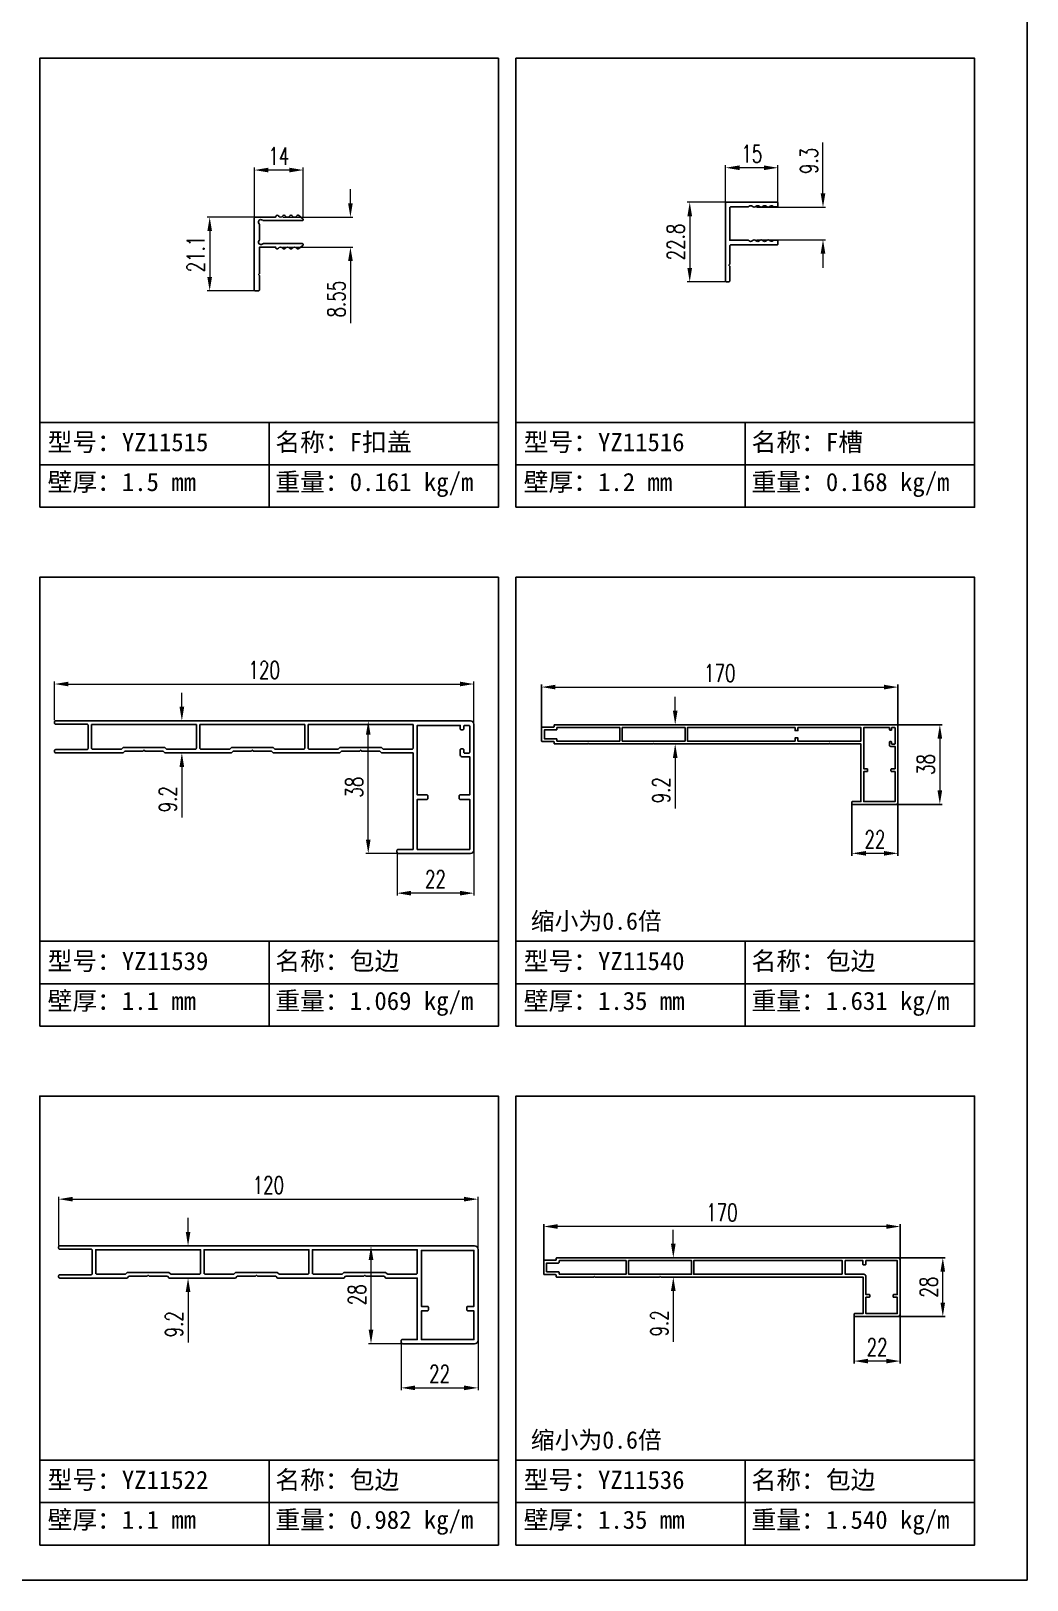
# Model space of a CAD drawing. Header units: millimetres. Extents: x 4423 to 13326, y -1516 to 5738.
# Drawn here: x 9779.3 to 10064.3, y 4833.2 to 5276.5 of the extents above; entities that cross this region are included whole.
import ezdxf

# ---------------------------------------------------------------- set-up
doc = ezdxf.new("R2010")
doc.units = ezdxf.units.MM
doc.header["$LTSCALE"] = 0.5
doc.layers.add('铝型材', color=1, linetype='Continuous')
doc.styles.get("Standard").update_dxf_attribs({"font": 'swissc.ttf', "height": 3})
doc.styles.add('汇总标注', font='romand.shx', dxfattribs={"width": 0.7, "height": 5})
doc.dimstyles.new('0.6汇总比例', dxfattribs={"dimscale": 0, "dimtxt": 5, "dimasz": 4, "dimexe": 0.7, "dimexo": 0, "dimgap": 1.5, "dimtad": 1, "dimlfac": 1.666667, "dimzin": 9, "dimdsep": 46, "dimtxsty": '汇总标注', "dimcen": 0, "dimclrd": 210, "dimclre": 210, "dimclrt": 151, "dimadec": 0, "dimazin": 2, "dimtfac": 1, "dimtofl": 0, "dimtmove": 0, "dimatfit": 3, "dimfxl": 0, "dimtolj": 1, "dimlwd": 13, "dimlwe": 25, "dimarcsym": 0})
doc.dimstyles.new('1汇总比例', dxfattribs={"dimscale": 0, "dimtxt": 5, "dimasz": 4, "dimexe": 0.7, "dimexo": 0.625, "dimgap": 1.5, "dimtad": 1, "dimzin": 9, "dimdsep": 46, "dimtxsty": '汇总标注', "dimcen": 0, "dimclrd": 3, "dimclre": 3, "dimclrt": 2, "dimadec": 1, "dimazin": 2, "dimtfac": 1, "dimtofl": 0, "dimtmove": 0, "dimatfit": 3, "dimfxl": 0, "dimtolj": 1, "dimlwd": 13, "dimlwe": 13, "dimarcsym": 0})

# ---------------------------------------------------------------- blocks, each defined once
blk = doc.blocks.new('*D138')
at = {"layer": 'Defpoints', "color": 0, "lineweight": 30, "ltscale": 0.4, "transparency": 16777216}
for p in [(9850.71, 5223.25), (9850.71, 5214.7), (9870.7, 5214.7)]:
    blk.add_point(p, dxfattribs=at)
at = {"layer": '铝型材', "color": 3, "lineweight": 13, "ltscale": 0.4, "transparency": 16777216}
for p, q in [((9870.7, 5227.25), (9870.7, 5231.25)), ((9851.33, 5223.25), (9871.4, 5223.25)), ((9851.33, 5214.7), (9871.4, 5214.7)), ((9870.7, 5210.7), (9870.7, 5192.87))]:
    blk.add_line(p, q, dxfattribs=at)
at = {"layer": '铝型材', "color": 3, "lineweight": 30, "ltscale": 0.4, "transparency": 16777216}
for points in [[(9870.04, 5227.25), (9871.37, 5227.25), (9870.7, 5223.25)], [(9870.04, 5210.7), (9871.37, 5210.7), (9870.7, 5214.7)]]:
    blk.add_solid(points, dxfattribs=at)
at = {"layer": '铝型材', "color": 2, "ltscale": 0.4, "transparency": 16777216, "insert": (9866.7, 5199.79), "char_height": 5, "attachment_point": 5, "rotation": 90, "style": '汇总标注'}
blk.add_mtext('\\A1;8.55', dxfattribs=at)
blk = doc.blocks.new('*D139')
at = {"layer": 'Defpoints', "color": 0, "lineweight": 30, "ltscale": 0.4, "transparency": 16777216}
for p in [(9843.21, 5236.73), (9857.21, 5222.55), (9843.21, 5221.26)]:
    blk.add_point(p, dxfattribs=at)
at = {"layer": '铝型材', "color": 3, "lineweight": 13, "ltscale": 0.4, "transparency": 16777216}
for p, q in [((9843.21, 5221.88), (9843.21, 5237.43)), ((9853.21, 5236.73), (9847.21, 5236.73)), ((9857.21, 5223.18), (9857.21, 5237.43))]:
    blk.add_line(p, q, dxfattribs=at)
at = {"layer": '铝型材', "color": 3, "lineweight": 30, "ltscale": 0.4, "transparency": 16777216}
for points in [[(9847.21, 5237.4), (9847.21, 5236.06), (9843.21, 5236.73)], [(9853.21, 5237.4), (9853.21, 5236.06), (9857.21, 5236.73)]]:
    blk.add_solid(points, dxfattribs=at)
at = {"layer": '铝型材', "color": 2, "ltscale": 0.4, "transparency": 16777216, "insert": (9850.21, 5240.73), "char_height": 5, "attachment_point": 5, "style": '汇总标注'}
blk.add_mtext('\\A1;14', dxfattribs=at)
blk = doc.blocks.new('*D140')
at = {"layer": 'Defpoints', "color": 0, "lineweight": 30, "ltscale": 0.4, "transparency": 16777216}
for p in [(9844.31, 5223.25), (9830.43, 5202.15), (9843.96, 5202.15)]:
    blk.add_point(p, dxfattribs=at)
at = {"layer": '铝型材', "color": 3, "lineweight": 13, "ltscale": 0.4, "transparency": 16777216}
for p, q in [((9843.69, 5223.25), (9829.73, 5223.25)), ((9830.43, 5219.25), (9830.43, 5206.15)), ((9843.33, 5202.15), (9829.73, 5202.15))]:
    blk.add_line(p, q, dxfattribs=at)
at = {"layer": '铝型材', "color": 3, "lineweight": 30, "ltscale": 0.4, "transparency": 16777216}
for points in [[(9829.76, 5219.25), (9831.1, 5219.25), (9830.43, 5223.25)], [(9829.76, 5206.15), (9831.1, 5206.15), (9830.43, 5202.15)]]:
    blk.add_solid(points, dxfattribs=at)
at = {"layer": '铝型材', "color": 2, "ltscale": 0.4, "transparency": 16777216, "insert": (9826.43, 5212.7), "char_height": 5, "attachment_point": 5, "rotation": 90, "style": '汇总标注'}
blk.add_mtext('\\A1;21.1', dxfattribs=at)
blk = doc.blocks.new('*D141')
at = {"layer": 'Defpoints', "color": 0, "lineweight": 30, "ltscale": 0.4, "transparency": 16777216}
for p in [(9986.23, 5226.08), (10005.92, 5226.08), (9986.23, 5216.78)]:
    blk.add_point(p, dxfattribs=at)
at = {"layer": '铝型材', "color": 3, "lineweight": 13, "ltscale": 0.4, "transparency": 16777216}
for p, q in [((10005.92, 5230.08), (10005.92, 5244.58)), ((9986.86, 5226.08), (10006.62, 5226.08)), ((9986.86, 5216.78), (10006.62, 5216.78)), ((10005.92, 5212.78), (10005.92, 5208.78))]:
    blk.add_line(p, q, dxfattribs=at)
at = {"layer": '铝型材', "color": 3, "lineweight": 30, "ltscale": 0.4, "transparency": 16777216}
for points in [[(10005.25, 5230.08), (10006.59, 5230.08), (10005.92, 5226.08)], [(10005.25, 5212.78), (10006.59, 5212.78), (10005.92, 5216.78)]]:
    blk.add_solid(points, dxfattribs=at)
at = {"layer": '铝型材', "color": 2, "ltscale": 0.4, "transparency": 16777216, "insert": (10001.92, 5239.33), "char_height": 5, "attachment_point": 5, "rotation": 90, "style": '汇总标注'}
blk.add_mtext('\\A1;9.3', dxfattribs=at)
blk = doc.blocks.new('*D142')
at = {"layer": 'Defpoints', "color": 0, "lineweight": 30, "ltscale": 0.4, "transparency": 16777216}
for p in [(9978.04, 5237.39), (9993.04, 5226.88), (9978.04, 5224.95)]:
    blk.add_point(p, dxfattribs=at)
at = {"layer": '铝型材', "color": 3, "lineweight": 13, "ltscale": 0.4, "transparency": 16777216}
for p, q in [((9978.04, 5225.57), (9978.04, 5238.09)), ((9989.04, 5237.39), (9982.04, 5237.39)), ((9993.04, 5227.51), (9993.04, 5238.09))]:
    blk.add_line(p, q, dxfattribs=at)
at = {"layer": '铝型材', "color": 3, "lineweight": 30, "ltscale": 0.4, "transparency": 16777216}
for points in [[(9982.04, 5238.06), (9982.04, 5236.72), (9978.04, 5237.39)], [(9989.04, 5238.06), (9989.04, 5236.72), (9993.04, 5237.39)]]:
    blk.add_solid(points, dxfattribs=at)
at = {"layer": '铝型材', "color": 2, "ltscale": 0.4, "transparency": 16777216, "insert": (9985.54, 5241.39), "char_height": 5, "attachment_point": 5, "style": '汇总标注'}
blk.add_mtext('\\A1;15', dxfattribs=at)
blk = doc.blocks.new('*D143')
at = {"layer": 'Defpoints', "color": 0, "lineweight": 30, "ltscale": 0.4, "transparency": 16777216}
for p in [(9980.1, 5227.53), (9967.79, 5204.73), (9978.64, 5204.73)]:
    blk.add_point(p, dxfattribs=at)
at = {"layer": '铝型材', "color": 3, "lineweight": 13, "ltscale": 0.4, "transparency": 16777216}
for p, q in [((9979.47, 5227.53), (9967.09, 5227.53)), ((9967.79, 5223.53), (9967.79, 5208.73)), ((9978.02, 5204.73), (9967.09, 5204.73))]:
    blk.add_line(p, q, dxfattribs=at)
at = {"layer": '铝型材', "color": 3, "lineweight": 30, "ltscale": 0.4, "transparency": 16777216}
for points in [[(9967.12, 5223.53), (9968.46, 5223.53), (9967.79, 5227.53)], [(9967.12, 5208.73), (9968.46, 5208.73), (9967.79, 5204.73)]]:
    blk.add_solid(points, dxfattribs=at)
at = {"layer": '铝型材', "color": 2, "ltscale": 0.4, "transparency": 16777216, "insert": (9963.79, 5216.13), "char_height": 5, "attachment_point": 5, "rotation": 90, "style": '汇总标注'}
blk.add_mtext('\\A1;22.8', dxfattribs=at)
blk = doc.blocks.new('*D148')
at = {"layer": 'Defpoints', "color": 0, "lineweight": 30, "ltscale": 0.4, "transparency": 16777216}
for p in [(9906.03, 5089.64), (9786.03, 5078.63), (9906.03, 5075.45)]:
    blk.add_point(p, dxfattribs=at)
at = {"layer": '铝型材', "color": 3, "lineweight": 13, "ltscale": 0.4, "transparency": 16777216}
for p, q in [((9786.03, 5079.26), (9786.03, 5090.34)), ((9790.03, 5089.64), (9902.03, 5089.64)), ((9906.03, 5076.07), (9906.03, 5090.34))]:
    blk.add_line(p, q, dxfattribs=at)
at = {"layer": '铝型材', "color": 3, "lineweight": 30, "ltscale": 0.4, "transparency": 16777216}
for points in [[(9790.03, 5090.31), (9790.03, 5088.97), (9786.03, 5089.64)], [(9902.03, 5090.31), (9902.03, 5088.97), (9906.03, 5089.64)]]:
    blk.add_solid(points, dxfattribs=at)
at = {"layer": '铝型材', "color": 2, "ltscale": 0.4, "transparency": 16777216, "insert": (9846.03, 5093.64), "char_height": 5, "attachment_point": 5, "style": '汇总标注'}
blk.add_mtext('\\A1;120', dxfattribs=at)
blk = doc.blocks.new('*D149')
at = {"layer": 'Defpoints', "color": 0, "lineweight": 30, "ltscale": 0.4, "transparency": 16777216}
for p in [(9906.03, 5046.89), (9884.03, 5041.81), (9884.03, 5029.78)]:
    blk.add_point(p, dxfattribs=at)
at = {"layer": '铝型材', "color": 3, "lineweight": 13, "ltscale": 0.4, "transparency": 16777216}
for p, q in [((9906.03, 5046.27), (9906.03, 5029.08)), ((9884.03, 5041.18), (9884.03, 5029.08)), ((9902.03, 5029.78), (9888.03, 5029.78))]:
    blk.add_line(p, q, dxfattribs=at)
at = {"layer": '铝型材', "color": 3, "lineweight": 30, "ltscale": 0.4, "transparency": 16777216}
for points in [[(9888.03, 5030.45), (9888.03, 5029.11), (9884.03, 5029.78)], [(9902.03, 5030.45), (9902.03, 5029.11), (9906.03, 5029.78)]]:
    blk.add_solid(points, dxfattribs=at)
at = {"layer": '铝型材', "color": 2, "ltscale": 0.4, "transparency": 16777216, "insert": (9895.03, 5033.78), "char_height": 5, "attachment_point": 5, "style": '汇总标注'}
blk.add_mtext('\\A1;22', dxfattribs=at)
blk = doc.blocks.new('*D150')
at = {"layer": 'Defpoints', "color": 0, "lineweight": 30, "ltscale": 0.4, "transparency": 16777216}
for p in [(9875.8, 5079.11), (9877.66, 5079.11), (9886.02, 5041.11)]:
    blk.add_point(p, dxfattribs=at)
at = {"layer": '铝型材', "color": 3, "lineweight": 13, "ltscale": 0.4, "transparency": 16777216}
for p, q in [((9877.04, 5079.11), (9875.1, 5079.11)), ((9875.8, 5045.11), (9875.8, 5075.11)), ((9885.39, 5041.11), (9875.1, 5041.11))]:
    blk.add_line(p, q, dxfattribs=at)
at = {"layer": '铝型材', "color": 3, "lineweight": 30, "ltscale": 0.4, "transparency": 16777216}
for points in [[(9875.14, 5075.11), (9876.47, 5075.11), (9875.8, 5079.11)], [(9875.14, 5045.11), (9876.47, 5045.11), (9875.8, 5041.11)]]:
    blk.add_solid(points, dxfattribs=at)
at = {"layer": '铝型材', "color": 2, "ltscale": 0.4, "transparency": 16777216, "insert": (9871.8, 5060.11), "char_height": 5, "attachment_point": 5, "rotation": 90, "style": '汇总标注'}
blk.add_mtext('\\A1;38', dxfattribs=at)
blk = doc.blocks.new('*D151')
at = {"layer": 'Defpoints', "color": 0, "lineweight": 30, "ltscale": 0.4, "transparency": 16777216}
for p in [(9825.3, 5079.11), (9822.47, 5069.91), (9824.85, 5069.91)]:
    blk.add_point(p, dxfattribs=at)
at = {"layer": '铝型材', "color": 3, "lineweight": 13, "ltscale": 0.4, "transparency": 16777216}
for p, q in [((9822.47, 5083.11), (9822.47, 5087.11)), ((9824.68, 5079.11), (9821.77, 5079.11)), ((9824.22, 5069.91), (9821.77, 5069.91)), ((9822.47, 5065.91), (9822.47, 5051.41))]:
    blk.add_line(p, q, dxfattribs=at)
at = {"layer": '铝型材', "color": 3, "lineweight": 30, "ltscale": 0.4, "transparency": 16777216}
for points in [[(9821.8, 5083.11), (9823.13, 5083.11), (9822.47, 5079.11)], [(9821.8, 5065.91), (9823.13, 5065.91), (9822.47, 5069.91)]]:
    blk.add_solid(points, dxfattribs=at)
at = {"layer": '铝型材', "color": 2, "ltscale": 0.4, "transparency": 16777216, "insert": (9818.47, 5056.66), "char_height": 5, "attachment_point": 5, "rotation": 90, "style": '汇总标注'}
blk.add_mtext('\\A1;9.2', dxfattribs=at)
blk = doc.blocks.new('*D152')
at = {"layer": 'Defpoints', "color": 0, "lineweight": 30, "ltscale": 0.4, "transparency": 16777216}
for p in [(9965.77, 5078), (9963.63, 5072.48), (9965.77, 5072.48)]:
    blk.add_point(p, dxfattribs=at)
at = {"layer": '铝型材', "color": 210, "lineweight": 13, "ltscale": 0.4, "transparency": 16777216}
for p, q in [((9963.63, 5082), (9963.63, 5086)), ((9963.63, 5068.48), (9963.63, 5053.98))]:
    blk.add_line(p, q, dxfattribs=at)
at = {"layer": '铝型材', "color": 210, "lineweight": 25, "ltscale": 0.4, "transparency": 16777216}
for p, q in [((9965.77, 5078), (9962.93, 5078)), ((9965.77, 5072.48), (9962.93, 5072.48))]:
    blk.add_line(p, q, dxfattribs=at)
at = {"layer": '铝型材', "color": 210, "lineweight": 30, "ltscale": 0.4, "transparency": 16777216}
for points in [[(9962.97, 5082), (9964.3, 5082), (9963.63, 5078)], [(9962.97, 5068.48), (9964.3, 5068.48), (9963.63, 5072.48)]]:
    blk.add_solid(points, dxfattribs=at)
at = {"layer": '铝型材', "color": 151, "ltscale": 0.4, "transparency": 16777216, "insert": (9959.63, 5059.23), "char_height": 5, "attachment_point": 5, "rotation": 90, "style": '汇总标注'}
blk.add_mtext('\\A1;9.2', dxfattribs=at)
blk = doc.blocks.new('*D153')
at = {"layer": 'Defpoints', "color": 0, "lineweight": 30, "ltscale": 0.4, "transparency": 16777216}
for p in [(10027.38, 5088.76), (9925.38, 5075.24), (10027.38, 5075.24)]:
    blk.add_point(p, dxfattribs=at)
at = {"layer": '铝型材', "color": 210, "lineweight": 25, "ltscale": 0.4, "transparency": 16777216}
for p, q in [((9925.38, 5075.24), (9925.38, 5089.46)), ((10027.38, 5075.24), (10027.38, 5089.46))]:
    blk.add_line(p, q, dxfattribs=at)
at = {"layer": '铝型材', "color": 210, "lineweight": 13, "ltscale": 0.4, "transparency": 16777216}
blk.add_line((9929.38, 5088.76), (10023.38, 5088.76), dxfattribs=at)
at = {"layer": '铝型材', "color": 210, "lineweight": 30, "ltscale": 0.4, "transparency": 16777216}
for points in [[(9929.38, 5089.43), (9929.38, 5088.09), (9925.38, 5088.76)], [(10023.38, 5089.43), (10023.38, 5088.09), (10027.38, 5088.76)]]:
    blk.add_solid(points, dxfattribs=at)
at = {"layer": '铝型材', "color": 151, "ltscale": 0.4, "transparency": 16777216, "insert": (9976.38, 5092.76), "char_height": 5, "attachment_point": 5, "style": '汇总标注'}
blk.add_mtext('\\A1;170', dxfattribs=at)
blk = doc.blocks.new('*D154')
at = {"layer": 'Defpoints', "color": 0, "lineweight": 30, "ltscale": 0.4, "transparency": 16777216}
for p in [(10024.17, 5078), (10024.17, 5055.2), (10039.35, 5055.2)]:
    blk.add_point(p, dxfattribs=at)
at = {"layer": '铝型材', "color": 210, "lineweight": 25, "ltscale": 0.4, "transparency": 16777216}
for p, q in [((10024.17, 5078), (10040.05, 5078)), ((10024.17, 5055.2), (10040.05, 5055.2))]:
    blk.add_line(p, q, dxfattribs=at)
at = {"layer": '铝型材', "color": 210, "lineweight": 13, "ltscale": 0.4, "transparency": 16777216}
blk.add_line((10039.35, 5074), (10039.35, 5059.2), dxfattribs=at)
at = {"layer": '铝型材', "color": 210, "lineweight": 30, "ltscale": 0.4, "transparency": 16777216}
for points in [[(10038.69, 5074), (10040.02, 5074), (10039.35, 5078)], [(10038.69, 5059.2), (10040.02, 5059.2), (10039.35, 5055.2)]]:
    blk.add_solid(points, dxfattribs=at)
at = {"layer": '铝型材', "color": 151, "ltscale": 0.4, "transparency": 16777216, "insert": (10035.35, 5066.6), "char_height": 5, "attachment_point": 5, "rotation": 90, "style": '汇总标注'}
blk.add_mtext('\\A1;38', dxfattribs=at)
blk = doc.blocks.new('*D155')
at = {"layer": 'Defpoints', "color": 0, "lineweight": 30, "ltscale": 0.4, "transparency": 16777216}
for p in [(10027.38, 5058.73), (10014.18, 5055.67), (10014.18, 5041.18)]:
    blk.add_point(p, dxfattribs=at)
at = {"layer": '铝型材', "color": 210, "lineweight": 25, "ltscale": 0.4, "transparency": 16777216}
for p, q in [((10027.38, 5058.73), (10027.38, 5040.48)), ((10014.18, 5055.67), (10014.18, 5040.48))]:
    blk.add_line(p, q, dxfattribs=at)
at = {"layer": '铝型材', "color": 210, "lineweight": 13, "ltscale": 0.4, "transparency": 16777216}
blk.add_line((10023.38, 5041.18), (10018.18, 5041.18), dxfattribs=at)
at = {"layer": '铝型材', "color": 210, "lineweight": 30, "ltscale": 0.4, "transparency": 16777216}
for points in [[(10018.18, 5041.85), (10018.18, 5040.52), (10014.18, 5041.18)], [(10023.38, 5041.85), (10023.38, 5040.52), (10027.38, 5041.18)]]:
    blk.add_solid(points, dxfattribs=at)
at = {"layer": '铝型材', "color": 151, "ltscale": 0.4, "transparency": 16777216, "insert": (10020.78, 5045.18), "char_height": 5, "attachment_point": 5, "style": '汇总标注'}
blk.add_mtext('\\A1;22', dxfattribs=at)
blk = doc.blocks.new('*D163')
at = {"layer": 'Defpoints', "color": 0, "lineweight": 30, "ltscale": 0.4, "transparency": 16777216}
for p in [(9907.22, 4905.24), (9885.22, 4901.53), (9907.22, 4888.2)]:
    blk.add_point(p, dxfattribs=at)
at = {"layer": '铝型材', "color": 3, "lineweight": 13, "ltscale": 0.4, "transparency": 16777216}
for p, q in [((9907.22, 4904.62), (9907.22, 4887.5)), ((9885.22, 4900.91), (9885.22, 4887.5)), ((9889.22, 4888.2), (9903.22, 4888.2))]:
    blk.add_line(p, q, dxfattribs=at)
at = {"layer": '铝型材', "color": 3, "lineweight": 30, "ltscale": 0.4, "transparency": 16777216}
for points in [[(9889.22, 4888.87), (9889.22, 4887.53), (9885.22, 4888.2)], [(9903.22, 4888.87), (9903.22, 4887.53), (9907.22, 4888.2)]]:
    blk.add_solid(points, dxfattribs=at)
at = {"layer": '铝型材', "color": 2, "ltscale": 0.4, "transparency": 16777216, "insert": (9896.22, 4892.2), "char_height": 5, "attachment_point": 5, "style": '汇总标注'}
blk.add_mtext('\\A1;22', dxfattribs=at)
blk = doc.blocks.new('*D164')
at = {"layer": 'Defpoints', "color": 0, "lineweight": 30, "ltscale": 0.4, "transparency": 16777216}
for p in [(9876.59, 4928.84), (9879.61, 4928.84), (9887.82, 4900.84)]:
    blk.add_point(p, dxfattribs=at)
at = {"layer": '铝型材', "color": 3, "lineweight": 13, "ltscale": 0.4, "transparency": 16777216}
for p, q in [((9878.98, 4928.84), (9875.89, 4928.84)), ((9876.59, 4904.84), (9876.59, 4924.84)), ((9887.19, 4900.84), (9875.89, 4900.84))]:
    blk.add_line(p, q, dxfattribs=at)
at = {"layer": '铝型材', "color": 3, "lineweight": 30, "ltscale": 0.4, "transparency": 16777216}
for points in [[(9875.93, 4924.84), (9877.26, 4924.84), (9876.59, 4928.84)], [(9875.93, 4904.84), (9877.26, 4904.84), (9876.59, 4900.84)]]:
    blk.add_solid(points, dxfattribs=at)
at = {"layer": '铝型材', "color": 2, "ltscale": 0.4, "transparency": 16777216, "insert": (9872.59, 4914.84), "char_height": 5, "attachment_point": 5, "rotation": 90, "style": '汇总标注'}
blk.add_mtext('\\A1;28', dxfattribs=at)
blk = doc.blocks.new('*D165')
at = {"layer": 'Defpoints', "color": 0, "lineweight": 30, "ltscale": 0.4, "transparency": 16777216}
for p in [(9825.72, 4928.84), (9824.24, 4919.64), (9825.72, 4919.64)]:
    blk.add_point(p, dxfattribs=at)
at = {"layer": '铝型材', "color": 3, "lineweight": 13, "ltscale": 0.4, "transparency": 16777216}
for p, q in [((9824.24, 4932.84), (9824.24, 4936.84)), ((9825.1, 4928.84), (9823.54, 4928.84)), ((9825.1, 4919.64), (9823.54, 4919.64)), ((9824.24, 4915.64), (9824.24, 4901.14))]:
    blk.add_line(p, q, dxfattribs=at)
at = {"layer": '铝型材', "color": 3, "lineweight": 30, "ltscale": 0.4, "transparency": 16777216}
for points in [[(9823.58, 4932.84), (9824.91, 4932.84), (9824.24, 4928.84)], [(9823.58, 4915.64), (9824.91, 4915.64), (9824.24, 4919.64)]]:
    blk.add_solid(points, dxfattribs=at)
at = {"layer": '铝型材', "color": 2, "ltscale": 0.4, "transparency": 16777216, "insert": (9820.24, 4906.39), "char_height": 5, "attachment_point": 5, "rotation": 90, "style": '汇总标注'}
blk.add_mtext('\\A1;9.2', dxfattribs=at)
blk = doc.blocks.new('*D166')
at = {"layer": 'Defpoints', "color": 0, "lineweight": 30, "ltscale": 0.4, "transparency": 16777216}
for p in [(9907.22, 4942.21), (9787.22, 4928.36), (9907.22, 4926.06)]:
    blk.add_point(p, dxfattribs=at)
at = {"layer": '铝型材', "color": 3, "lineweight": 13, "ltscale": 0.4, "transparency": 16777216}
for p, q in [((9787.22, 4928.99), (9787.22, 4942.91)), ((9791.22, 4942.21), (9903.22, 4942.21)), ((9907.22, 4926.69), (9907.22, 4942.91))]:
    blk.add_line(p, q, dxfattribs=at)
at = {"layer": '铝型材', "color": 3, "lineweight": 30, "ltscale": 0.4, "transparency": 16777216}
for points in [[(9791.22, 4942.88), (9791.22, 4941.54), (9787.22, 4942.21)], [(9903.22, 4942.88), (9903.22, 4941.54), (9907.22, 4942.21)]]:
    blk.add_solid(points, dxfattribs=at)
at = {"layer": '铝型材', "color": 2, "ltscale": 0.4, "transparency": 16777216, "insert": (9847.22, 4946.21), "char_height": 5, "attachment_point": 5, "style": '汇总标注'}
blk.add_mtext('\\A1;120', dxfattribs=at)
blk = doc.blocks.new('*D167')
at = {"layer": 'Defpoints', "color": 0, "lineweight": 30, "ltscale": 0.4, "transparency": 16777216}
for p in [(10025.57, 4925.43), (10040.2, 4925.43), (10025.57, 4908.63)]:
    blk.add_point(p, dxfattribs=at)
at = {"layer": '铝型材', "color": 210, "lineweight": 25, "ltscale": 0.4, "transparency": 16777216}
for p, q in [((10025.57, 4925.43), (10040.9, 4925.43)), ((10025.57, 4908.63), (10040.9, 4908.63))]:
    blk.add_line(p, q, dxfattribs=at)
at = {"layer": '铝型材', "color": 210, "lineweight": 13, "ltscale": 0.4, "transparency": 16777216}
blk.add_line((10040.2, 4912.63), (10040.2, 4921.43), dxfattribs=at)
at = {"layer": '铝型材', "color": 210, "lineweight": 30, "ltscale": 0.4, "transparency": 16777216}
for points in [[(10039.53, 4921.43), (10040.86, 4921.43), (10040.2, 4925.43)], [(10039.53, 4912.63), (10040.86, 4912.63), (10040.2, 4908.63)]]:
    blk.add_solid(points, dxfattribs=at)
at = {"layer": '铝型材', "color": 151, "ltscale": 0.4, "transparency": 16777216, "insert": (10036.2, 4917.03), "char_height": 5, "attachment_point": 5, "rotation": 90, "style": '汇总标注'}
blk.add_mtext('\\A1;28', dxfattribs=at)
blk = doc.blocks.new('*D168')
at = {"layer": 'Defpoints', "color": 0, "lineweight": 30, "ltscale": 0.4, "transparency": 16777216}
for p in [(10014.8, 4909.1), (10028, 4910.85), (10014.8, 4895.87)]:
    blk.add_point(p, dxfattribs=at)
at = {"layer": '铝型材', "color": 210, "lineweight": 25, "ltscale": 0.4, "transparency": 16777216}
for p, q in [((10014.8, 4909.1), (10014.8, 4895.17)), ((10028, 4910.85), (10028, 4895.17))]:
    blk.add_line(p, q, dxfattribs=at)
at = {"layer": '铝型材', "color": 210, "lineweight": 13, "ltscale": 0.4, "transparency": 16777216}
blk.add_line((10024, 4895.87), (10018.8, 4895.87), dxfattribs=at)
at = {"layer": '铝型材', "color": 210, "lineweight": 30, "ltscale": 0.4, "transparency": 16777216}
for points in [[(10018.8, 4896.53), (10018.8, 4895.2), (10014.8, 4895.87)], [(10024, 4896.53), (10024, 4895.2), (10028, 4895.87)]]:
    blk.add_solid(points, dxfattribs=at)
at = {"layer": '铝型材', "color": 151, "ltscale": 0.4, "transparency": 16777216, "insert": (10021.4, 4899.87), "char_height": 5, "attachment_point": 5, "style": '汇总标注'}
blk.add_mtext('\\A1;22', dxfattribs=at)
blk = doc.blocks.new('*D169')
at = {"layer": 'Defpoints', "color": 0, "lineweight": 30, "ltscale": 0.4, "transparency": 16777216}
for p in [(9926, 4934.38), (9926, 4922.67), (10028, 4923.83)]:
    blk.add_point(p, dxfattribs=at)
at = {"layer": '铝型材', "color": 210, "lineweight": 25, "ltscale": 0.4, "transparency": 16777216}
for p, q in [((9926, 4922.67), (9926, 4935.08)), ((10028, 4923.83), (10028, 4935.08))]:
    blk.add_line(p, q, dxfattribs=at)
at = {"layer": '铝型材', "color": 210, "lineweight": 13, "ltscale": 0.4, "transparency": 16777216}
blk.add_line((10024, 4934.38), (9930, 4934.38), dxfattribs=at)
at = {"layer": '铝型材', "color": 210, "lineweight": 30, "ltscale": 0.4, "transparency": 16777216}
for points in [[(9930, 4935.05), (9930, 4933.71), (9926, 4934.38)], [(10024, 4935.05), (10024, 4933.71), (10028, 4934.38)]]:
    blk.add_solid(points, dxfattribs=at)
at = {"layer": '铝型材', "color": 151, "ltscale": 0.4, "transparency": 16777216, "insert": (9977, 4938.38), "char_height": 5, "attachment_point": 5, "style": '汇总标注'}
blk.add_mtext('\\A1;170', dxfattribs=at)
blk = doc.blocks.new('*D170')
at = {"layer": 'Defpoints', "color": 0, "lineweight": 30, "ltscale": 0.4, "transparency": 16777216}
for p in [(9966, 4925.43), (9963.09, 4919.91), (9966, 4919.91)]:
    blk.add_point(p, dxfattribs=at)
at = {"layer": '铝型材', "color": 210, "lineweight": 13, "ltscale": 0.4, "transparency": 16777216}
for p, q in [((9963.09, 4929.43), (9963.09, 4933.43)), ((9963.09, 4915.91), (9963.09, 4901.41))]:
    blk.add_line(p, q, dxfattribs=at)
at = {"layer": '铝型材', "color": 210, "lineweight": 25, "ltscale": 0.4, "transparency": 16777216}
for p, q in [((9966, 4925.43), (9962.39, 4925.43)), ((9966, 4919.91), (9962.39, 4919.91))]:
    blk.add_line(p, q, dxfattribs=at)
at = {"layer": '铝型材', "color": 210, "lineweight": 30, "ltscale": 0.4, "transparency": 16777216}
for points in [[(9962.42, 4929.43), (9963.75, 4929.43), (9963.09, 4925.43)], [(9962.42, 4915.91), (9963.75, 4915.91), (9963.09, 4919.91)]]:
    blk.add_solid(points, dxfattribs=at)
at = {"layer": '铝型材', "color": 151, "ltscale": 0.4, "transparency": 16777216, "insert": (9959.09, 4906.66), "char_height": 5, "attachment_point": 5, "rotation": 90, "style": '汇总标注'}
blk.add_mtext('\\A1;9.2', dxfattribs=at)
blk = doc.blocks.new('YZ11515', base_point=(16.88, 20.87))
at = {"layer": '铝型材', "ltscale": 0.4}
blk.add_lwpolyline([(29.27, 24.68, -0.703367), (29.08, 24.15), (18, 24.15, -0.201513), (17.78, 24.24, 1.010051), (16.79, 23.25, -0.201513), (16.88, 23.03), (16.88, 18.71, -0.201513), (16.79, 18.5, 1.010051), (17.78, 17.51, -0.201513), (18, 17.6), (29.08, 17.6, -0.703367), (29.27, 17.06), (28.16, 16.14, -0.451183), (27.51, 16.25, 0.55), (26.25, 16.25, -0.55), (25.51, 16.25, 0.55), (24.25, 16.25, -0.55), (23.51, 16.25, 0.55), (22.25, 16.25, -0.862479), (21.46, 16.6), (16.88, 16.6), (16.88, 9.01), (16.58, 8.71), (16.88, 8.41), (16.88, 4.35, -0.414214), (16.58, 4.05), (15.68, 4.05, -0.414214), (15.38, 4.35), (15.38, 24.85, -0.414214), (15.68, 25.15), (21.46, 25.15, -0.862479), (22.25, 25.49, 0.55), (23.51, 25.49, -0.55), (24.25, 25.49, 0.55), (25.51, 25.49, -0.55), (26.25, 25.49, 0.55), (27.51, 25.49, -0.451183), (28.16, 25.6)], format="xyb", close=True, dxfattribs=at)
blk = doc.blocks.new('YZ11516', base_point=(8.42, 17.82))
at = {"layer": '铝型材', "ltscale": 0.4}
blk.add_lwpolyline([(8.42, 24.58), (8.42, 2.38, 0.414214), (8.72, 2.08), (9.32, 2.08, 0.414214), (9.62, 2.38), (9.62, 6.58), (9.32, 6.88), (9.62, 7.18), (9.62, 12.38, -0.414214), (9.92, 12.68), (23.12, 12.68, 0.414214), (23.42, 12.98), (23.42, 13.68, 0.414214), (23.12, 13.98), (22.18, 13.98, -0.424619), (21.19, 13.82), (20.91, 14.03, 0.333333), (20.31, 14.03), (20.03, 13.82, -0.333411), (19.19, 13.82), (18.91, 14.03, 0.333333), (18.31, 14.03), (18.03, 13.82, -0.333372), (17.19, 13.82), (16.91, 14.03, 0.333333), (16.31, 14.03), (16.03, 13.82, -0.343771), (15.17, 13.84), (14.99, 13.98), (9.62, 13.98), (9.62, 23.28, -0.414214), (9.92, 23.58), (14.99, 23.58), (15.17, 23.73, -0.343805), (16.03, 23.74), (16.31, 23.53, 0.333333), (16.91, 23.53), (17.19, 23.74, -0.333411), (18.03, 23.74), (18.31, 23.53, 0.333333), (18.91, 23.53), (19.19, 23.74, -0.333411), (20.03, 23.74), (20.31, 23.53, 0.333333), (20.91, 23.53), (21.19, 23.74, -0.424619), (22.18, 23.58), (23.12, 23.58, 0.414214), (23.42, 23.88), (23.42, 24.58, 0.414214), (23.12, 24.88), (8.72, 24.88, 0.414214)], format="xyb", close=True, dxfattribs=at)
blk = doc.blocks.new('YZ11539', base_point=(138.41, 32.34))
at = {"layer": '铝型材', "ltscale": 0.4}
for points in [[(138.41, 10.62), (138.41, 46.62, 0.414214), (137.41, 47.62), (18.71, 47.62, 0.414214), (18.41, 47.32), (18.41, 46.97, 0.414214), (18.71, 46.67), (27.71, 46.67, -0.414214), (28.01, 46.37), (28.01, 39.67, -0.414214), (27.71, 39.37), (18.71, 39.37, 0.414214), (18.41, 39.07), (18.41, 38.72, 0.414214), (18.71, 38.42), (38.01, 38.42), (38.51, 38.92), (43.71, 38.92), (44.01, 39.22), (44.31, 38.92), (49.51, 38.92), (50.01, 38.42), (69.01, 38.42), (69.51, 38.92), (74.71, 38.92), (75.01, 39.22), (75.31, 38.92), (80.51, 38.92), (81.01, 38.42), (100.01, 38.42), (100.51, 38.92), (105.71, 38.92), (106.01, 39.22), (106.31, 38.92), (111.51, 38.92), (112.01, 38.42), (121.01, 38.42), (121.01, 10.82), (116.71, 10.82, 0.414214), (116.41, 10.52), (116.41, 10.12, 0.414214), (116.91, 9.62), (137.41, 9.62, 0.414214)], [(49.97, 40.02), (50.38, 39.61, 0.198912), (50.59, 39.52), (58.71, 39.52, 0.414214), (59.01, 39.82), (59.01, 46.52), (29.01, 46.52), (29.01, 39.82, 0.414214), (29.31, 39.52), (37.43, 39.52, 0.198912), (37.65, 39.61), (38.06, 40.02)], [(90.01, 39.82), (90.01, 46.52), (60.01, 46.52), (60.01, 39.82, 0.414214), (60.31, 39.52), (68.43, 39.52, 0.198912), (68.65, 39.61), (69.06, 40.02), (80.97, 40.02), (81.38, 39.61, 0.198912), (81.59, 39.52), (89.71, 39.52, 0.414214)], [(99.65, 39.61), (100.06, 40.02), (111.97, 40.02), (112.38, 39.61, 0.198912), (112.59, 39.52), (120.71, 39.52, 0.414214), (121.01, 39.82), (121.01, 46.52), (91.01, 46.52), (91.01, 39.82, 0.414214), (91.31, 39.52), (99.43, 39.52, 0.198912)], [(135.81, 38.32, -0.414214), (135.51, 38.62), (135.51, 39.32, 0.414214), (135.21, 39.62), (134.81, 39.62, 0.414214), (134.51, 39.32), (134.51, 37.82, 0.414214), (135.01, 37.32), (137.21, 37.32), (137.21, 26.42), (134.51, 26.42, 0.414214), (134.21, 26.12), (134.21, 25.42, 0.414214), (134.51, 25.12), (137.21, 25.12), (137.21, 10.82), (122.21, 10.82), (122.21, 25.12), (124.91, 25.12, 0.414214), (125.21, 25.42), (125.21, 26.12, 0.414214), (124.91, 26.42), (122.21, 26.42), (122.21, 46.32), (134.51, 46.32), (134.51, 45.32, 0.414214), (134.81, 45.02), (135.21, 45.02, 0.414214), (135.51, 45.32), (135.51, 46.02, -0.414214), (135.81, 46.32), (136.91, 46.32, -0.414214), (137.21, 46.02), (137.21, 38.62, -0.414214), (136.91, 38.32)]]:
    blk.add_lwpolyline(points, format="xyb", close=True, dxfattribs=at)
blk = doc.blocks.new('YZ11540', base_point=(191.65, 31.82))
at = {"layer": '铝型材', "ltscale": 0.4}
for points in [[(191.65, 11.93), (191.65, 47.93, 0.414214), (190.65, 48.93), (27.95, 48.93, 0.414214), (27.65, 48.63), (27.65, 48.08, -0.414214), (27.35, 47.78), (21.95, 47.78, 0.414214), (21.65, 47.48), (21.65, 41.18, 0.414214), (21.95, 40.88), (27.35, 40.88, -0.414214), (27.65, 40.58), (27.65, 40.03, 0.414214), (27.95, 39.73), (43.65, 39.73), (43.95, 40.03), (44.25, 39.73), (74.85, 39.73), (75.15, 40.03), (75.45, 39.73), (158.65, 39.73), (158.95, 40.03), (159.25, 39.73), (173.95, 39.73), (173.95, 12.28), (169.95, 12.28, 0.414214), (169.65, 11.98), (169.65, 11.43, 0.414214), (170.15, 10.93), (190.65, 10.93, 0.414214)], [(188.1, 38.58), (190.3, 38.58), (190.3, 27.88), (188.6, 27.88, 0.414214), (188.3, 27.58), (188.3, 26.88, 0.414214), (188.6, 26.58), (190.3, 26.58), (190.3, 12.28), (175.3, 12.28), (175.3, 26.58), (176.85, 26.58, 0.414214), (177.15, 26.88), (177.15, 27.58, 0.414214), (176.85, 27.88), (175.3, 27.88), (175.3, 47.58), (187.6, 47.58), (187.6, 46.58, 0.414214), (187.9, 46.28), (188.3, 46.28, 0.414214), (188.6, 46.58), (188.6, 47.28, -0.414214), (188.9, 47.58), (190, 47.58, -0.414214), (190.3, 47.28), (190.3, 39.88, -0.414214), (190, 39.58), (188.9, 39.58, -0.414214), (188.6, 39.88), (188.6, 40.58, 0.414214), (188.3, 40.88), (187.9, 40.88, 0.414214), (187.6, 40.58), (187.6, 39.08, 0.414214)]]:
    blk.add_lwpolyline(points, format="xyb", close=True, dxfattribs=at)
blk.add_lwpolyline([(29, 47.58), (29, 46.73, -0.414214), (28.7, 46.43), (23, 46.43), (23, 42.23), (28.7, 42.23, -0.414214), (29, 41.93), (29, 41.08), (58.95, 41.08), (58.95, 47.58), (28.97, 47.58)], format="xyb", dxfattribs=at)
for points in [[(90.15, 41.08), (60.15, 41.08), (60.15, 47.58), (90.15, 47.58)], [(143.95, 41.08), (173.95, 41.08), (173.95, 47.58), (143.95, 47.58), (143.95, 46.08), (142.55, 46.08), (142.55, 47.58), (91.25, 47.58), (91.25, 41.08), (142.55, 41.08), (142.55, 42.58), (143.95, 42.58)]]:
    blk.add_lwpolyline(points, close=True, dxfattribs=at)
blk = doc.blocks.new('YZ11522', base_point=(125.9, 10.21))
at = {"layer": '铝型材', "ltscale": 0.4}
for points in [[(125.9, 1.9), (125.9, 27.9, 0.414214), (124.9, 28.9), (6.2, 28.9, 0.414214), (5.9, 28.6), (5.9, 28.25, 0.414214), (6.2, 27.95), (15.2, 27.95, -0.414214), (15.5, 27.65), (15.5, 20.95, -0.414214), (15.2, 20.65), (6.2, 20.65, 0.414214), (5.9, 20.35), (5.9, 20, 0.414214), (6.2, 19.7), (25.5, 19.7), (26, 20.2), (31.2, 20.2), (31.5, 20.5), (31.8, 20.2), (37, 20.2), (37.5, 19.7), (56.5, 19.7), (57, 20.2), (62.2, 20.2), (62.5, 20.5), (62.8, 20.2), (68, 20.2), (68.5, 19.7), (87.5, 19.7), (88, 20.2), (93.2, 20.2), (93.5, 20.5), (93.8, 20.2), (99, 20.2), (99.5, 19.7), (108.5, 19.7), (108.5, 2.1), (104.2, 2.1, 0.414214), (103.9, 1.8), (103.9, 1.4, 0.414214), (104.4, 0.9), (124.9, 0.9, 0.414214)], [(46.5, 21.1), (46.5, 27.8), (16.5, 27.8), (16.5, 21.1, 0.414214), (16.8, 20.8), (24.92, 20.8, 0.198912), (25.13, 20.89), (25.54, 21.3), (37.45, 21.3), (37.86, 20.89, 0.198912), (38.08, 20.8), (46.2, 20.8, 0.414214)], [(77.5, 21.1), (77.5, 27.8), (47.5, 27.8), (47.5, 21.1, 0.414214), (47.8, 20.8), (55.92, 20.8, 0.198912), (56.13, 20.89), (56.54, 21.3), (68.45, 21.3), (68.86, 20.89, 0.198912), (69.08, 20.8), (77.2, 20.8, 0.414214)], [(108.5, 21.1), (108.5, 27.8), (78.5, 27.8), (78.5, 21.1, 0.414214), (78.8, 20.8), (86.92, 20.8, 0.198912), (87.13, 20.89), (87.54, 21.3), (99.45, 21.3), (99.86, 20.89, 0.198912), (100.08, 20.8), (108.2, 20.8, 0.414214)], [(111.7, 10.6), (111.7, 11.3, 0.414214), (111.4, 11.6), (109.7, 11.6), (109.7, 27.6), (124.7, 27.6), (124.7, 11.6), (123, 11.6, 0.414214), (122.7, 11.3), (122.7, 10.6, 0.414214), (123, 10.3), (124.7, 10.3), (124.7, 2.1), (109.7, 2.1), (109.7, 10.3), (111.4, 10.3, 0.414214)]]:
    blk.add_lwpolyline(points, format="xyb", close=True, dxfattribs=at)
blk = doc.blocks.new('YZ11536', base_point=(199.64, 12.79))
at = {"layer": '铝型材', "ltscale": 0.4}
for points in [[(199.64, 3.8), (199.64, 29.8, 0.414214), (198.64, 30.8), (35.94, 30.8, 0.414214), (35.64, 30.5), (35.64, 29.95, -0.414214), (35.34, 29.65), (29.94, 29.65, 0.414214), (29.64, 29.35), (29.64, 23.05, 0.414214), (29.94, 22.75), (35.34, 22.75, -0.414214), (35.64, 22.45), (35.64, 21.9, 0.414214), (35.94, 21.6), (53.64, 21.6), (53.94, 21.9), (54.24, 21.6), (84.84, 21.6), (85.14, 21.9), (85.44, 21.6), (181.94, 21.6), (181.94, 4.15), (177.94, 4.15, 0.414214), (177.64, 3.85), (177.64, 3.3, 0.414214), (178.14, 2.8), (198.64, 2.8, 0.414214)], [(37.29, 22.95, -0.414214), (36.99, 23.25), (36.99, 23.8, 0.414214), (36.69, 24.1), (30.99, 24.1), (30.99, 28.3), (36.69, 28.3, 0.414214), (36.99, 28.6), (36.99, 29.15, -0.414214), (37.29, 29.45), (68.94, 29.45), (68.94, 22.95)], [(183.29, 27.75), (183.29, 29.45), (198.29, 29.45), (198.29, 13.25), (196.59, 13.25, 0.414214), (196.29, 12.95), (196.29, 12.25, 0.414214), (196.59, 11.95), (198.29, 11.95), (198.29, 4.15), (183.29, 4.15), (183.29, 11.95), (184.84, 11.95, 0.414214), (185.14, 12.25), (185.14, 12.95, 0.414214), (184.84, 13.25), (183.29, 13.25), (183.29, 21.95, 0.414214), (182.29, 22.95), (173.44, 22.95), (173.44, 29.45), (181.89, 29.45), (181.89, 27.75, 0.414214), (182.19, 27.45), (182.99, 27.45, 0.414214)]]:
    blk.add_lwpolyline(points, format="xyb", close=True, dxfattribs=at)
for points in [[(70.14, 29.45), (100.14, 29.45), (100.14, 22.95), (70.14, 22.95)], [(172.04, 22.95), (101.24, 22.95), (101.24, 29.45), (172.04, 29.45)]]:
    blk.add_lwpolyline(points, close=True, dxfattribs=at)

msp = doc.modelspace()

# ---------------------------------------------------------------- linework, layer by layer
at = {"layer": '铝型材', "ltscale": 0.4}
for points in [[(9499.2993, 4833.2095), (10064.2993, 4833.2095), (10064.2993, 5615.7095), (9499.2993, 5615.7095)], [(9781.7993, 5164.5153), (9913.0493, 5164.5153), (9913.0493, 5268.7095), (9781.7993, 5268.7095)], [(9918.0493, 5164.5153), (10049.2993, 5164.5153), (10049.2993, 5268.7095), (9918.0493, 5268.7095)], [(9781.7993, 5152.3624), (9847.4243, 5152.3624), (9847.4243, 5164.5153), (9781.7993, 5164.5153)], [(9847.4243, 5164.5153), (9913.0493, 5164.5153), (9913.0493, 5152.3624), (9847.4243, 5152.3624)], [(9918.0493, 5152.3624), (9983.6743, 5152.3624), (9983.6743, 5164.5153), (9918.0493, 5164.5153)], [(9983.6743, 5164.5153), (10049.2993, 5164.5153), (10049.2993, 5152.3624), (9983.6743, 5152.3624)], [(9781.7993, 5140.2095), (9847.4243, 5140.2095), (9847.4243, 5152.3624), (9781.7993, 5152.3624)], [(9847.4243, 5152.3624), (9913.0493, 5152.3624), (9913.0493, 5140.2095), (9847.4243, 5140.2095)], [(9918.0493, 5140.2095), (9983.6743, 5140.2095), (9983.6743, 5152.3624), (9918.0493, 5152.3624)], [(9983.6743, 5152.3624), (10049.2993, 5152.3624), (10049.2993, 5140.2095), (9983.6743, 5140.2095)], [(9781.7993, 5016.0153), (9913.0493, 5016.0153), (9913.0493, 5120.2095), (9781.7993, 5120.2095)], [(9918.0493, 5016.0153), (10049.2993, 5016.0153), (10049.2993, 5120.2095), (9918.0493, 5120.2095)], [(9781.7993, 5003.8624), (9847.4243, 5003.8624), (9847.4243, 5016.0153), (9781.7993, 5016.0153)], [(9847.4243, 5016.0153), (9913.0493, 5016.0153), (9913.0493, 5003.8624), (9847.4243, 5003.8624)], [(9918.0493, 5003.8624), (9983.6743, 5003.8624), (9983.6743, 5016.0153), (9918.0493, 5016.0153)], [(9983.6743, 5016.0153), (10049.2993, 5016.0153), (10049.2993, 5003.8624), (9983.6743, 5003.8624)], [(9781.7993, 4991.7095), (9847.4243, 4991.7095), (9847.4243, 5003.8624), (9781.7993, 5003.8624)], [(9847.4243, 5003.8624), (9913.0493, 5003.8624), (9913.0493, 4991.7095), (9847.4243, 4991.7095)], [(9918.0493, 4991.7095), (9983.6743, 4991.7095), (9983.6743, 5003.8624), (9918.0493, 5003.8624)], [(9983.6743, 5003.8624), (10049.2993, 5003.8624), (10049.2993, 4991.7095), (9983.6743, 4991.7095)], [(9781.7993, 4867.5153), (9913.0493, 4867.5153), (9913.0493, 4971.7095), (9781.7993, 4971.7095)], [(9918.0493, 4867.5153), (10049.2993, 4867.5153), (10049.2993, 4971.7095), (9918.0493, 4971.7095)], [(9781.7993, 4855.3624), (9847.4243, 4855.3624), (9847.4243, 4867.5153), (9781.7993, 4867.5153)], [(9847.4243, 4867.5153), (9913.0493, 4867.5153), (9913.0493, 4855.3624), (9847.4243, 4855.3624)], [(9918.0493, 4855.3624), (9983.6743, 4855.3624), (9983.6743, 4867.5153), (9918.0493, 4867.5153)], [(9983.6743, 4867.5153), (10049.2993, 4867.5153), (10049.2993, 4855.3624), (9983.6743, 4855.3624)], [(9781.7993, 4843.2095), (9847.4243, 4843.2095), (9847.4243, 4855.3624), (9781.7993, 4855.3624)], [(9847.4243, 4855.3624), (9913.0493, 4855.3624), (9913.0493, 4843.2095), (9847.4243, 4843.2095)], [(9918.0493, 4843.2095), (9983.6743, 4843.2095), (9983.6743, 4855.3624), (9918.0493, 4855.3624)], [(9983.6743, 4855.3624), (10049.2993, 4855.3624), (10049.2993, 4843.2095), (9983.6743, 4843.2095)]]:
    msp.add_lwpolyline(points, close=True, dxfattribs=at)

# ---------------------------------------------------------------- block references
for name, p in [('YZ11516', (9978.0421, 5220.4647)), ('YZ11515', (9844.7062, 5218.9782)), ('YZ11539', (9906.0281, 5063.8299)), ('YZ11522', (9907.2175, 4910.1437))]:
    msp.add_blockref(name, p, dxfattribs=at)
at = {"layer": '铝型材', "ltscale": 0.4, "xscale": 0.6, "yscale": 0.6, "zscale": 0.6}
for name, p in [('YZ11540', (10027.3789, 5067.7348)), ('YZ11536', (10027.9985, 4914.6257))]:
    msp.add_blockref(name, p, dxfattribs=at)

# ---------------------------------------------------------------- texts
at = {"layer": '铝型材', "ltscale": 0.4, "attachment_point": 1}
for s, insert, char_height in [('{\\fSimSun|b0|i0|c134|p2;型号：YZ11515}', (9784.0298, 5161.4685), 5.1984), ('{\\fSimSun|b0|i0|c134|p2;名称：F扣盖}', (9849.2222, 5161.4685), 5.1984), ('{\\fSimSun|b0|i0|c134|p2;型号：YZ11516}', (9920.2798, 5161.4685), 5.1984), ('{\\fSimSun|b0|i0|c134|p2;名称：F槽}', (9985.4722, 5161.4685), 5.1984), ('{\\fSimSun|b0|i0|c134|p2;壁厚：1.5 mm}', (9784.0298, 5150.0603), 5.1984), ('{\\fSimSun|b0|i0|c134|p2;重量：0.161 kg/m}', (9849.2222, 5150.0603), 5.1984), ('{\\fSimSun|b0|i0|c134|p2;壁厚：1.2 mm}', (9920.2798, 5150.0603), 5.1984), ('{\\fSimSun|b0|i0|c134|p2;重量：0.168 kg/m}', (9985.4722, 5150.0603), 5.1984), ('{\\fSimSun|b0|i0|c134|p2;缩小为0.6倍}', (9922.3048, 5024.3048, 1491.5165), 5), ('{\\fSimSun|b0|i0|c134|p2;型号：YZ11539}', (9784.0298, 5012.9685), 5.1984), ('{\\fSimSun|b0|i0|c134|p2;名称：包边}', (9849.2222, 5012.9685), 5.1984), ('{\\fSimSun|b0|i0|c134|p2;型号：YZ11540}', (9920.2798, 5012.9685), 5.1984), ('{\\fSimSun|b0|i0|c134|p2;名称：包边}', (9985.4722, 5012.9685), 5.1984), ('{\\fSimSun|b0|i0|c134|p2;壁厚：1.1 mm}', (9784.0298, 5001.5603), 5.1984), ('{\\fSimSun|b0|i0|c134|p2;重量：1.069 kg/m}', (9849.2222, 5001.5603), 5.1984), ('{\\fSimSun|b0|i0|c134|p2;壁厚：1.35 mm}', (9920.2798, 5001.5603), 5.1984), ('{\\fSimSun|b0|i0|c134|p2;重量：1.631 kg/m}', (9985.4722, 5001.5603), 5.1984), ('{\\fSimSun|b0|i0|c134|p2;缩小为0.6倍}', (9922.3048, 4875.8048, 1491.5165), 5), ('{\\fSimSun|b0|i0|c134|p2;型号：YZ11522}', (9784.0298, 4864.4685), 5.1984), ('{\\fSimSun|b0|i0|c134|p2;名称：包边}', (9849.2222, 4864.4685), 5.1984), ('{\\fSimSun|b0|i0|c134|p2;型号：YZ11536}', (9920.2798, 4864.4685), 5.1984), ('{\\fSimSun|b0|i0|c134|p2;名称：包边}', (9985.4722, 4864.4685), 5.1984), ('{\\fSimSun|b0|i0|c134|p2;壁厚：1.1 mm}', (9784.0298, 4853.0603), 5.1984), ('{\\fSimSun|b0|i0|c134|p2;重量：0.982 kg/m}', (9849.2222, 4853.0603), 5.1984), ('{\\fSimSun|b0|i0|c134|p2;壁厚：1.35 mm}', (9920.2798, 4853.0603), 5.1984), ('{\\fSimSun|b0|i0|c134|p2;重量：1.540 kg/m}', (9985.4722, 4853.0603), 5.1984)]:
    msp.add_mtext(s, dxfattribs=dict(at, insert=insert, char_height=char_height))

# ---------------------------------------------------------------- dimensions: what is measured, and where the dimension line sits
at = {"layer": '铝型材', "ltscale": 0.4}
for base, p1, p2, dimstyle, picture, middle in [((9978.0421, 5237.3907), (9993.0436, 5226.8821), (9978.0421, 5224.9461), '1汇总比例', '*D142', (9985.5428, 5241.3907)), ((9843.2062, 5236.7288), (9857.2062, 5222.5532), (9843.2062, 5221.2588), '1汇总比例', '*D139', (9850.2062, 5240.7288)), ((9906.0281, 5089.6391), (9786.0281, 5078.6331), (9906.0281, 5075.4492), '1汇总比例', '*D148', (9846.0281, 5093.6391)), ((10027.3789, 5088.7597), (9925.378, 5075.2411), (10027.3789, 5075.2411), '0.6汇总比例', '*D153', (9976.3785, 5092.7597)), ((10014.178, 5041.1826), (10027.3789, 5058.7348), (10014.178, 5055.6661), '0.6汇总比例', '*D155', (10020.7785, 5045.1826)), ((9884.0267, 5029.7787), (9906.0281, 5046.891), (9884.0267, 5041.8081), '1汇总比例', '*D149', (9895.0274, 5033.7787)), ((9907.2175, 4942.2102), (9787.2175, 4928.3613), (9907.2175, 4926.0613), '1汇总比例', '*D166', (9847.2175, 4946.2102)), ((9925.9976, 4934.3806), (10027.9985, 4923.8252), (9925.9976, 4922.6738), '0.6汇总比例', '*D169', (9976.998, 4938.3806)), ((10014.7976, 4895.8679), (10027.9985, 4910.854), (10014.7976, 4909.0988), '0.6汇总比例', '*D168', (10021.398, 4899.8679)), ((9907.2175, 4888.1997), (9885.2161, 4901.5321), (9907.2175, 4905.2401), '1汇总比例', '*D163', (9896.2168, 4892.1997))]:
    dim = msp.add_linear_dim(base=base, p1=p1, p2=p2, dimstyle=dimstyle, override={"dimscale": 1}, dxfattribs=at)
    dim.commit()
    dim.dimension.update_dxf_attribs({"geometry": picture, "text_midpoint": middle})
for base, p1, p2, dimstyle, picture, middle in [((10005.9196, 5226.0821), (9986.2336, 5216.7821), (9986.2336, 5226.0821), '1汇总比例', '*D141', (10001.9196, 5239.3321)), ((9870.7038, 5214.7032), (9850.7062, 5223.2532), (9850.7062, 5214.7032), '1汇总比例', '*D138', (9866.7038, 5199.7866)), ((9967.7916, 5204.7321), (9980.0951, 5227.5321), (9978.6421, 5204.7321), '1汇总比例', '*D143', (9963.7916, 5216.1321)), ((9830.4316, 5202.1532), (9844.3144, 5223.2532), (9843.9562, 5202.1532), '1汇总比例', '*D140', (9826.4316, 5212.7032)), ((9822.4658, 5069.9081), (9825.3008, 5079.1081), (9824.849, 5069.9081), '1汇总比例', '*D151', (9818.4658, 5056.6581)), ((9963.633, 5072.4811), (9965.7697, 5078.0011), (9965.7697, 5072.4811), '0.6汇总比例', '*D152', (9959.633, 5059.2311)), ((9875.8023, 5079.1081), (9886.0194, 5041.1081), (9877.6634, 5079.1081), '1汇总比例', '*D150', (9871.8023, 5060.1081)), ((10039.3538, 5055.2011), (10024.1732, 5078.0011), (10024.1732, 5055.2011), '0.6汇总比例', '*D154', (10035.3538, 5066.6011)), ((9824.2449, 4919.6363), (9825.7205, 4928.8363), (9825.7205, 4919.6363), '1汇总比例', '*D165', (9820.2449, 4906.3863)), ((9963.0857, 4919.9138), (9966.0021, 4925.4338), (9966.0021, 4919.9138), '0.6汇总比例', '*D170', (9959.0857, 4906.6638)), ((9876.5928, 4928.8363), (9887.8181, 4900.8363), (9879.6077, 4928.8363), '1汇总比例', '*D164', (9872.5928, 4914.8363)), ((10040.1971, 4925.4338), (10025.571, 4908.6338), (10025.571, 4925.4338), '0.6汇总比例', '*D167', (10036.1971, 4917.0338))]:
    dim = msp.add_linear_dim(base=base, p1=p1, p2=p2, angle=90, dimstyle=dimstyle, override={"dimscale": 1}, dxfattribs=at)
    dim.commit()
    dim.dimension.update_dxf_attribs({"geometry": picture, "text_midpoint": middle})

doc.saveas('drawing.dxf')
